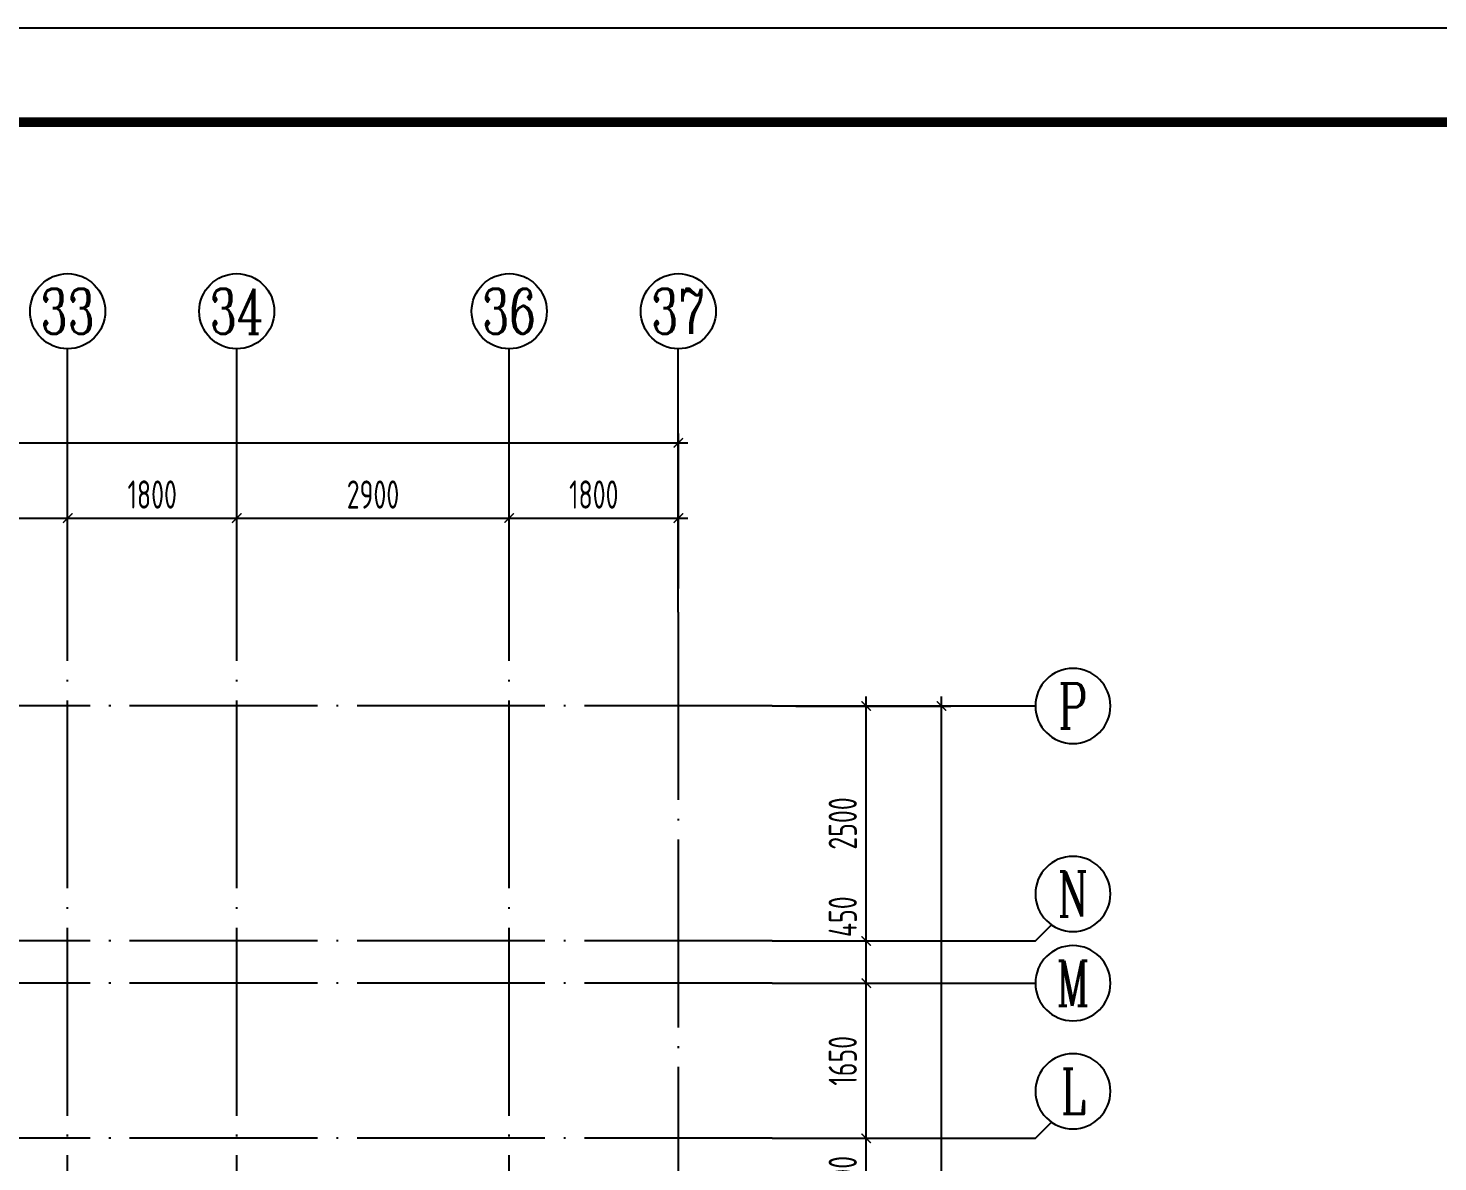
# Model space of a CAD drawing. Extents: x -812054 to 22247, y -644080 to 1003627.
# Drawn here: x -437176 to -422173, y -139531 to -127469 of the extents above; entities that cross this region are included whole.
import ezdxf
from ezdxf.enums import TextEntityAlignment as Align

# ---------------------------------------------------------------- set-up
doc = ezdxf.new("R2010")
doc.units = 0
doc.header["$LTSCALE"] = 1000
doc.linetypes.add('DOTE', pattern=[2.42, 2, -0.2, 0.02, -0.2])
doc.layers.get('0').update_dxf_attribs({"linetype": 'CONTINUOUS'})
doc.layers.get('DEFPOINTS').update_dxf_attribs({"linetype": 'CONTINUOUS'})
for name, color, linetype in [('-TK', 7, 'CONTINUOUS'), ('A-AXIS', 1, 'CONTINUOUS'), ('A-DOTE', 10, 'DOTE'), ('AXIS_NUM', 7, 'CONTINUOUS'), ('S-Y一般标注', 3, 'CONTINUOUS')]:
    doc.layers.add(name, color=color, linetype=linetype)
doc.styles.add('TSSD_Axis', font='complex.shx', dxfattribs={"width": 0.7, "bigfont": 'hztxt.shx'})
doc.styles.add('TSSD_DIMENSION', font='Tssdeng.shx', dxfattribs={"width": 0.7, "bigfont": 'tssdchn.shx'})
doc.dimstyles.new('TSSD_100_100', dxfattribs={"dimtxt": 300, "dimasz": 100, "dimexe": 100, "dimexo": 250, "dimgap": 100, "dimtad": 1, "dimdec": 0, "dimzin": 0, "dimdsep": 46, "dimtxsty": 'TSSD_DIMENSION', "dimblk": 'ARCHTICK', "dimcen": 0, "dimdle": 100, "dimclrt": 7, "dimadec": 0, "dimazin": 0, "dimtfac": 1, "dimtdec": 0, "dimtix": 1, "dimtmove": 2, "dimatfit": 3, "dimldrblk": 'ARCHTICK', "dimfxl": 1, "dimtolj": 1, "dimtzin": 0, "dimarcsym": 0})

# ---------------------------------------------------------------- blocks, each defined once
blk = doc.blocks.new('A1')
blk.add_lwpolyline([(0, 59400), (0, 0), (84100, 0), (84100, 59400)], close=True)
at = {"const_width": 100}
blk.add_lwpolyline([(2500, 58400), (2500, 1000), (83100, 1000), (83100, 58400)], close=True, dxfattribs=at)
blk = doc.blocks.new('ts_axno')
at = {"color": 0, "linetype": 'ByBlock', "lineweight": -2}
blk.add_circle((0, 0), 0.5, dxfattribs=at)
at = {"color": 0, "linetype": 'ByBlock', "lineweight": -2, "style": 'TSSD_Axis', "width": 0.7}
blk.add_attdef('A', text='', height=0.6, dxfattribs=at).set_placement((0, 0), align=Align.MIDDLE_CENTER)
blk = doc.blocks.new('_ArchTick')
at = {"color": 0, "linetype": 'ByBlock', "const_width": 0.15}
blk.add_lwpolyline([(-0.5, -0.5), (0.5, 0.5)], dxfattribs=at)
blk = doc.blocks.new('*D357')
at = {"layer": 'DEFPOINTS', "color": 0, "transparency": 16777216}
for p in [(251639, 82604), (249939, 81604), (251639, 81604)]:
    blk.add_point(p, dxfattribs=at)
at = {"layer": 'S-Y一般标注', "color": 0, "lineweight": -2, "transparency": 16777216}
for p, q in [((249939, 81854), (249939, 82704)), ((251639, 81854), (251639, 82704)), ((249839, 82604), (251739, 82604))]:
    blk.add_line(p, q, dxfattribs=at)
at = {"layer": 'S-Y一般标注', "color": 0, "lineweight": -2, "transparency": 16777216, "xscale": 100, "yscale": 100, "zscale": 100, "rotation": 180}
blk.add_blockref('_ArchTick', (249939, 82604), dxfattribs=at)
at = {"layer": 'S-Y一般标注', "color": 0, "lineweight": -2, "transparency": 16777216, "xscale": 100, "yscale": 100, "zscale": 100}
blk.add_blockref('_ArchTick', (251639, 82604), dxfattribs=at)
at = {"layer": 'S-Y一般标注', "color": 7, "transparency": 16777216, "insert": (250789, 82854), "char_height": 300, "attachment_point": 5, "style": 'TSSD_DIMENSION'}
blk.add_mtext('\\A1;1700', dxfattribs=at)
blk = doc.blocks.new('*D358')
at = {"layer": 'DEFPOINTS', "color": 0, "transparency": 16777216}
for p in [(253439, 82604), (251639, 81604), (253439, 81604)]:
    blk.add_point(p, dxfattribs=at)
at = {"layer": 'S-Y一般标注', "color": 0, "lineweight": -2, "transparency": 16777216}
for p, q in [((251639, 81854), (251639, 82704)), ((253439, 81854), (253439, 82704)), ((251539, 82604), (253539, 82604))]:
    blk.add_line(p, q, dxfattribs=at)
at = {"layer": 'S-Y一般标注', "color": 0, "lineweight": -2, "transparency": 16777216, "xscale": 100, "yscale": 100, "zscale": 100, "rotation": 180}
blk.add_blockref('_ArchTick', (251639, 82604), dxfattribs=at)
at = {"layer": 'S-Y一般标注', "color": 0, "lineweight": -2, "transparency": 16777216, "xscale": 100, "yscale": 100, "zscale": 100}
blk.add_blockref('_ArchTick', (253439, 82604), dxfattribs=at)
at = {"layer": 'S-Y一般标注', "color": 7, "transparency": 16777216, "insert": (252539, 82854), "char_height": 300, "attachment_point": 5, "style": 'TSSD_DIMENSION'}
blk.add_mtext('\\A1;1800', dxfattribs=at)
blk = doc.blocks.new('*D359')
at = {"layer": 'DEFPOINTS', "color": 0, "transparency": 16777216}
for p in [(256339, 82604), (253439, 81604), (256339, 81604)]:
    blk.add_point(p, dxfattribs=at)
at = {"layer": 'S-Y一般标注', "color": 0, "lineweight": -2, "transparency": 16777216}
for p, q in [((253439, 81854), (253439, 82704)), ((256339, 81854), (256339, 82704)), ((253339, 82604), (256439, 82604))]:
    blk.add_line(p, q, dxfattribs=at)
at = {"layer": 'S-Y一般标注', "color": 0, "lineweight": -2, "transparency": 16777216, "xscale": 100, "yscale": 100, "zscale": 100, "rotation": 180}
blk.add_blockref('_ArchTick', (253439, 82604), dxfattribs=at)
at = {"layer": 'S-Y一般标注', "color": 0, "lineweight": -2, "transparency": 16777216, "xscale": 100, "yscale": 100, "zscale": 100}
blk.add_blockref('_ArchTick', (256339, 82604), dxfattribs=at)
at = {"layer": 'S-Y一般标注', "color": 7, "transparency": 16777216, "insert": (254889, 82854), "char_height": 300, "attachment_point": 5, "style": 'TSSD_DIMENSION'}
blk.add_mtext('\\A1;2900', dxfattribs=at)
blk = doc.blocks.new('*D360')
at = {"layer": 'DEFPOINTS', "color": 0, "transparency": 16777216}
for p in [(258139, 82604), (256339, 81604), (258139, 81604)]:
    blk.add_point(p, dxfattribs=at)
at = {"layer": 'S-Y一般标注', "color": 0, "lineweight": -2, "transparency": 16777216}
for p, q in [((256339, 81854), (256339, 82704)), ((258139, 81854), (258139, 82704)), ((256239, 82604), (258239, 82604))]:
    blk.add_line(p, q, dxfattribs=at)
at = {"layer": 'S-Y一般标注', "color": 0, "lineweight": -2, "transparency": 16777216, "xscale": 100, "yscale": 100, "zscale": 100, "rotation": 180}
blk.add_blockref('_ArchTick', (256339, 82604), dxfattribs=at)
at = {"layer": 'S-Y一般标注', "color": 0, "lineweight": -2, "transparency": 16777216, "xscale": 100, "yscale": 100, "zscale": 100}
blk.add_blockref('_ArchTick', (258139, 82604), dxfattribs=at)
at = {"layer": 'S-Y一般标注', "color": 7, "transparency": 16777216, "insert": (257239, 82854), "char_height": 300, "attachment_point": 5, "style": 'TSSD_DIMENSION'}
blk.add_mtext('\\A1;1800', dxfattribs=at)
blk = doc.blocks.new('*D361')
at = {"layer": 'DEFPOINTS', "color": 0, "transparency": 16777216}
for p in [(258139, 83404), (208139, 81604), (258139, 81604)]:
    blk.add_point(p, dxfattribs=at)
at = {"layer": 'S-Y一般标注', "color": 0, "lineweight": -2, "transparency": 16777216}
for p, q in [((208139, 81854), (208139, 83504)), ((258139, 81854), (258139, 83504)), ((208039, 83404), (258239, 83404))]:
    blk.add_line(p, q, dxfattribs=at)
at = {"layer": 'S-Y一般标注', "color": 0, "lineweight": -2, "transparency": 16777216, "xscale": 100, "yscale": 100, "zscale": 100, "rotation": 180}
blk.add_blockref('_ArchTick', (208139, 83404), dxfattribs=at)
at = {"layer": 'S-Y一般标注', "color": 0, "lineweight": -2, "transparency": 16777216, "xscale": 100, "yscale": 100, "zscale": 100}
blk.add_blockref('_ArchTick', (258139, 83404), dxfattribs=at)
at = {"layer": 'S-Y一般标注', "color": 7, "transparency": 16777216, "insert": (233139, 83654), "char_height": 300, "attachment_point": 5, "style": 'TSSD_DIMENSION'}
blk.add_mtext('\\A1;50000', dxfattribs=at)
blk = doc.blocks.new('*D401')
at = {"layer": 'DEFPOINTS', "color": 0, "transparency": 16777216}
for p in [(259139, 80604), (260939, 80604), (259139, 65104)]:
    blk.add_point(p, dxfattribs=at)
at = {"layer": 'S-Y一般标注', "color": 0, "lineweight": -2, "transparency": 16777216}
for p, q in [((259389, 80604), (261039, 80604)), ((260939, 65004), (260939, 80704)), ((259389, 65104), (261039, 65104))]:
    blk.add_line(p, q, dxfattribs=at)
at = {"layer": 'S-Y一般标注', "color": 0, "lineweight": -2, "transparency": 16777216, "xscale": 100, "yscale": 100, "zscale": 100}
for p, rotation in [((260939, 80604), 90), ((260939, 65104), 270)]:
    blk.add_blockref('_ArchTick', p, dxfattribs=dict(at, rotation=rotation))
at = {"layer": 'S-Y一般标注', "color": 7, "transparency": 16777216, "insert": (260689, 72854), "char_height": 300, "attachment_point": 5, "rotation": 90, "style": 'TSSD_DIMENSION'}
blk.add_mtext('\\A1;15500', dxfattribs=at)
blk = doc.blocks.new('*D402')
at = {"layer": 'DEFPOINTS', "color": 0, "transparency": 16777216}
for p in [(259139, 76004), (260139, 76004), (259139, 75204)]:
    blk.add_point(p, dxfattribs=at)
at = {"layer": 'S-Y一般标注', "color": 0, "lineweight": -2, "transparency": 16777216}
for p, q in [((260139, 75104), (260139, 76104)), ((259389, 76004), (260239, 76004)), ((259389, 75204), (260239, 75204))]:
    blk.add_line(p, q, dxfattribs=at)
at = {"layer": 'S-Y一般标注', "color": 0, "lineweight": -2, "transparency": 16777216, "xscale": 100, "yscale": 100, "zscale": 100}
for p, rotation in [((260139, 76004), 90), ((260139, 75204), 270)]:
    blk.add_blockref('_ArchTick', p, dxfattribs=dict(at, rotation=rotation))
at = {"layer": 'S-Y一般标注', "color": 7, "transparency": 16777216, "insert": (259889, 75604), "char_height": 300, "attachment_point": 5, "rotation": 90, "style": 'TSSD_DIMENSION'}
blk.add_mtext('\\A1;800', dxfattribs=at)
blk = doc.blocks.new('*D403')
at = {"layer": 'DEFPOINTS', "color": 0, "transparency": 16777216}
for p in [(259139, 78104), (260139, 78104), (259139, 77654)]:
    blk.add_point(p, dxfattribs=at)
at = {"layer": 'S-Y一般标注', "color": 0, "lineweight": -2, "transparency": 16777216}
for p, q in [((260139, 77554), (260139, 78204)), ((259389, 78104), (260239, 78104)), ((259389, 77654), (260239, 77654))]:
    blk.add_line(p, q, dxfattribs=at)
at = {"layer": 'S-Y一般标注', "color": 0, "lineweight": -2, "transparency": 16777216, "xscale": 100, "yscale": 100, "zscale": 100}
for p, rotation in [((260139, 78104), 90), ((260139, 77654), 270)]:
    blk.add_blockref('_ArchTick', p, dxfattribs=dict(at, rotation=rotation))
at = {"layer": 'S-Y一般标注', "color": 7, "transparency": 16777216, "insert": (259889, 78362), "char_height": 300, "attachment_point": 5, "rotation": 90, "style": 'TSSD_DIMENSION'}
blk.add_mtext('\\A1;450', dxfattribs=at)
blk = doc.blocks.new('*D404')
at = {"layer": 'DEFPOINTS', "color": 0, "transparency": 16777216}
for p in [(259139, 80604), (260139, 80604), (259139, 78104)]:
    blk.add_point(p, dxfattribs=at)
at = {"layer": 'S-Y一般标注', "color": 0, "lineweight": -2, "transparency": 16777216}
for p, q in [((259389, 80604), (260239, 80604)), ((260139, 78004), (260139, 80704)), ((259389, 78104), (260239, 78104))]:
    blk.add_line(p, q, dxfattribs=at)
at = {"layer": 'S-Y一般标注', "color": 0, "lineweight": -2, "transparency": 16777216, "xscale": 100, "yscale": 100, "zscale": 100}
for p, rotation in [((260139, 80604), 90), ((260139, 78104), 270)]:
    blk.add_blockref('_ArchTick', p, dxfattribs=dict(at, rotation=rotation))
at = {"layer": 'S-Y一般标注', "color": 7, "transparency": 16777216, "insert": (259889, 79354), "char_height": 300, "attachment_point": 5, "rotation": 90, "style": 'TSSD_DIMENSION'}
blk.add_mtext('\\A1;2500', dxfattribs=at)
blk = doc.blocks.new('*D407')
at = {"layer": 'DEFPOINTS', "color": 0, "transparency": 16777216}
for p in [(259139, 77654), (260139, 77654), (259139, 76004)]:
    blk.add_point(p, dxfattribs=at)
at = {"layer": 'S-Y一般标注', "color": 0, "lineweight": -2, "transparency": 16777216}
for p, q in [((260139, 75904), (260139, 77754)), ((259389, 77654), (260239, 77654)), ((259389, 76004), (260239, 76004))]:
    blk.add_line(p, q, dxfattribs=at)
at = {"layer": 'S-Y一般标注', "color": 0, "lineweight": -2, "transparency": 16777216, "xscale": 100, "yscale": 100, "zscale": 100}
for p, rotation in [((260139, 77654), 90), ((260139, 76004), 270)]:
    blk.add_blockref('_ArchTick', p, dxfattribs=dict(at, rotation=rotation))
at = {"layer": 'S-Y一般标注', "color": 7, "transparency": 16777216, "insert": (259889, 76829), "char_height": 300, "attachment_point": 5, "rotation": 90, "style": 'TSSD_DIMENSION'}
blk.add_mtext('\\A1;1650', dxfattribs=at)
blk = doc.blocks.new('20210812.03353967')
at = {"layer": 'A-AXIS'}
for p, q in [((-171070.9, -43152.1), (-171070.9, -40352.1)), ((-169270.9, -43152.1), (-169270.9, -40352.1)), ((-166370.9, -43152.1), (-166370.9, -40352.1)), ((-164570.9, -43152.1), (-164570.9, -40352.1)), ((-163570.9, -44152.1), (-160770.9, -44152.1)), ((-160770.9, -46652.1), (-160599.3, -46480.5)), ((-163570.9, -46652.1), (-160770.9, -46652.1)), ((-163570.9, -47102.1), (-160770.9, -47102.1)), ((-160770.9, -48752.1), (-160599.3, -48580.5)), ((-163570.9, -48752.1), (-160770.9, -48752.1))]:
    blk.add_line(p, q, dxfattribs=at)
at = {"layer": 'A-DOTE'}
for p, q in [((-171070.9, -53352.1), (-171070.9, -43152.1)), ((-169270.9, -53352.1), (-169270.9, -43152.1)), ((-166370.9, -53352.1), (-166370.9, -43152.1)), ((-164570.9, -43152.1), (-164570.9, -60652.1)), ((-163570.9, -44152.1), (-216570.9, -44152.1)), ((-163570.9, -46652.1), (-216570.9, -46652.1)), ((-163570.9, -47102.1), (-216570.9, -47102.1)), ((-163570.9, -48752.1), (-216570.9, -48752.1))]:
    blk.add_line(p, q, dxfattribs=at)
at = {"layer": 'A-AXIS'}
ref = blk.add_blockref('ts_axno', (-171070.9, -39952.1), dxfattribs=dict(at, xscale=800, yscale=800, zscale=800))
ref.add_attrib('20', '33', dxfattribs={"layer": 'AXIS_NUM', "height": 480, "style": 'TSSD_Axis', "width": 0.7}).set_placement((-171070.9, -39952.1), align=Align.MIDDLE_CENTER)
ref = blk.add_blockref('ts_axno', (-169270.9, -39952.1), dxfattribs=dict(at, xscale=800, yscale=800, zscale=800))
ref.add_attrib('21', '34', dxfattribs={"layer": 'AXIS_NUM', "height": 480, "style": 'TSSD_Axis', "width": 0.7}).set_placement((-169270.9, -39952.1), align=Align.MIDDLE_CENTER)
ref = blk.add_blockref('ts_axno', (-166370.9, -39952.1), dxfattribs=dict(at, xscale=800, yscale=800, zscale=800))
ref.add_attrib('22', '36', dxfattribs={"layer": 'AXIS_NUM', "height": 480, "style": 'TSSD_Axis', "width": 0.7}).set_placement((-166370.9, -39952.1), align=Align.MIDDLE_CENTER)
ref = blk.add_blockref('ts_axno', (-164570.9, -39952.1), dxfattribs=dict(at, xscale=800, yscale=800, zscale=800))
ref.add_attrib('23', '37', dxfattribs={"layer": 'AXIS_NUM', "height": 480, "style": 'TSSD_Axis', "width": 0.7}).set_placement((-164570.9, -39952.1), align=Align.MIDDLE_CENTER)
ref = blk.add_blockref('ts_axno', (-160370.9, -44152.1), dxfattribs=dict(at, xscale=-800, yscale=800, zscale=800))
ref.add_attrib('G', 'P', dxfattribs={"layer": 'AXIS_NUM', "height": 480, "style": 'TSSD_Axis', "width": 0.7}).set_placement((-160370.9, -44152.1), align=Align.MIDDLE_CENTER)
ref = blk.add_blockref('ts_axno', (-160370.9, -46152.1), dxfattribs=dict(at, xscale=-800, yscale=800, zscale=800))
ref.add_attrib('G', 'N', dxfattribs={"layer": 'AXIS_NUM', "height": 480, "style": 'TSSD_Axis', "width": 0.7}).set_placement((-160370.9, -46152.1), align=Align.MIDDLE_CENTER)
ref = blk.add_blockref('ts_axno', (-160370.9, -47102.1), dxfattribs=dict(at, xscale=-800, yscale=800, zscale=800, rotation=359.9999999999997))
ref.add_attrib('G', 'M', dxfattribs={"layer": 'AXIS_NUM', "height": 480, "rotation": 360, "style": 'TSSD_Axis', "width": 0.7}).set_placement((-160370.9, -47102.1), align=Align.MIDDLE_CENTER)
ref = blk.add_blockref('ts_axno', (-160370.9, -48252.1), dxfattribs=dict(at, xscale=-800, yscale=800, zscale=800))
ref.add_attrib('G', 'L', dxfattribs={"layer": 'AXIS_NUM', "height": 480, "style": 'TSSD_Axis', "width": 0.7}).set_placement((-160370.9, -48252.1), align=Align.MIDDLE_CENTER)
at = {"layer": 'S-Y一般标注'}
for base, p1, p2, picture, middle in [((-164570.9, -41352.1), (-214570.9, -43152.1), (-164570.9, -43152.1), '*D361', (-189570.9, -41102.1)), ((-171070.9, -42152.1), (-172770.9, -43152.1), (-171070.9, -43152.1), '*D357', (-171920.9, -41902.1)), ((-169270.9, -42152.1), (-171070.9, -43152.1), (-169270.9, -43152.1), '*D358', (-170170.9, -41902.1)), ((-166370.9, -42152.1), (-169270.9, -43152.1), (-166370.9, -43152.1), '*D359', (-167820.9, -41902.1)), ((-164570.9, -42152.1), (-166370.9, -43152.1), (-164570.9, -43152.1), '*D360', (-165470.9, -41902.1))]:
    dim = blk.add_linear_dim(base=base, p1=p1, p2=p2, dimstyle='TSSD_100_100', dxfattribs=at)
    dim.commit()
    dim.dimension.update_dxf_attribs({"geometry": picture, "text_midpoint": middle, "insert": (-422709.7, -124756.3)})
for base, p1, p2, picture, middle in [((-161770.9, -44152.1), (-163570.9, -59652.1), (-163570.9, -44152.1), '*D401', (-162020.9, -51902.1)), ((-162570.9, -44152.1), (-163570.9, -46652.1), (-163570.9, -44152.1), '*D404', (-162820.9, -45402.1)), ((-162570.9, -47102.1), (-163570.9, -48752.1), (-163570.9, -47102.1), '*D407', (-162820.9, -47927.1)), ((-162570.9, -48752.1), (-163570.9, -49552.1), (-163570.9, -48752.1), '*D402', (-162820.9, -49152.1))]:
    dim = blk.add_linear_dim(base=base, p1=p1, p2=p2, angle=90, dimstyle='TSSD_100_100', dxfattribs=at)
    dim.commit()
    dim.dimension.update_dxf_attribs({"geometry": picture, "text_midpoint": middle, "insert": (-422709.7, -124756.3)})
dim = blk.add_linear_dim(base=(-162570.9, -46652.1), p1=(-163570.9, -47102.1), p2=(-163570.9, -46652.1), angle=90, dimstyle='TSSD_100_100', dxfattribs=at)
dim.commit()
dim.dimension.update_dxf_attribs({"geometry": '*D403', "text_midpoint": (-162820.9, -46394), "dimtype": 128, "insert": (-422709.7, -124756.3)})

msp = doc.modelspace()

# ---------------------------------------------------------------- block references
at = {"layer": '-TK'}
msp.add_blockref('A1', (-495656.77, -186869.25), dxfattribs=at)
at = {"layer": 'A-DOTE'}
msp.add_blockref('20210812.03353967', (-265685.13, -90528.95), dxfattribs=at)

doc.saveas('drawing.dxf')
